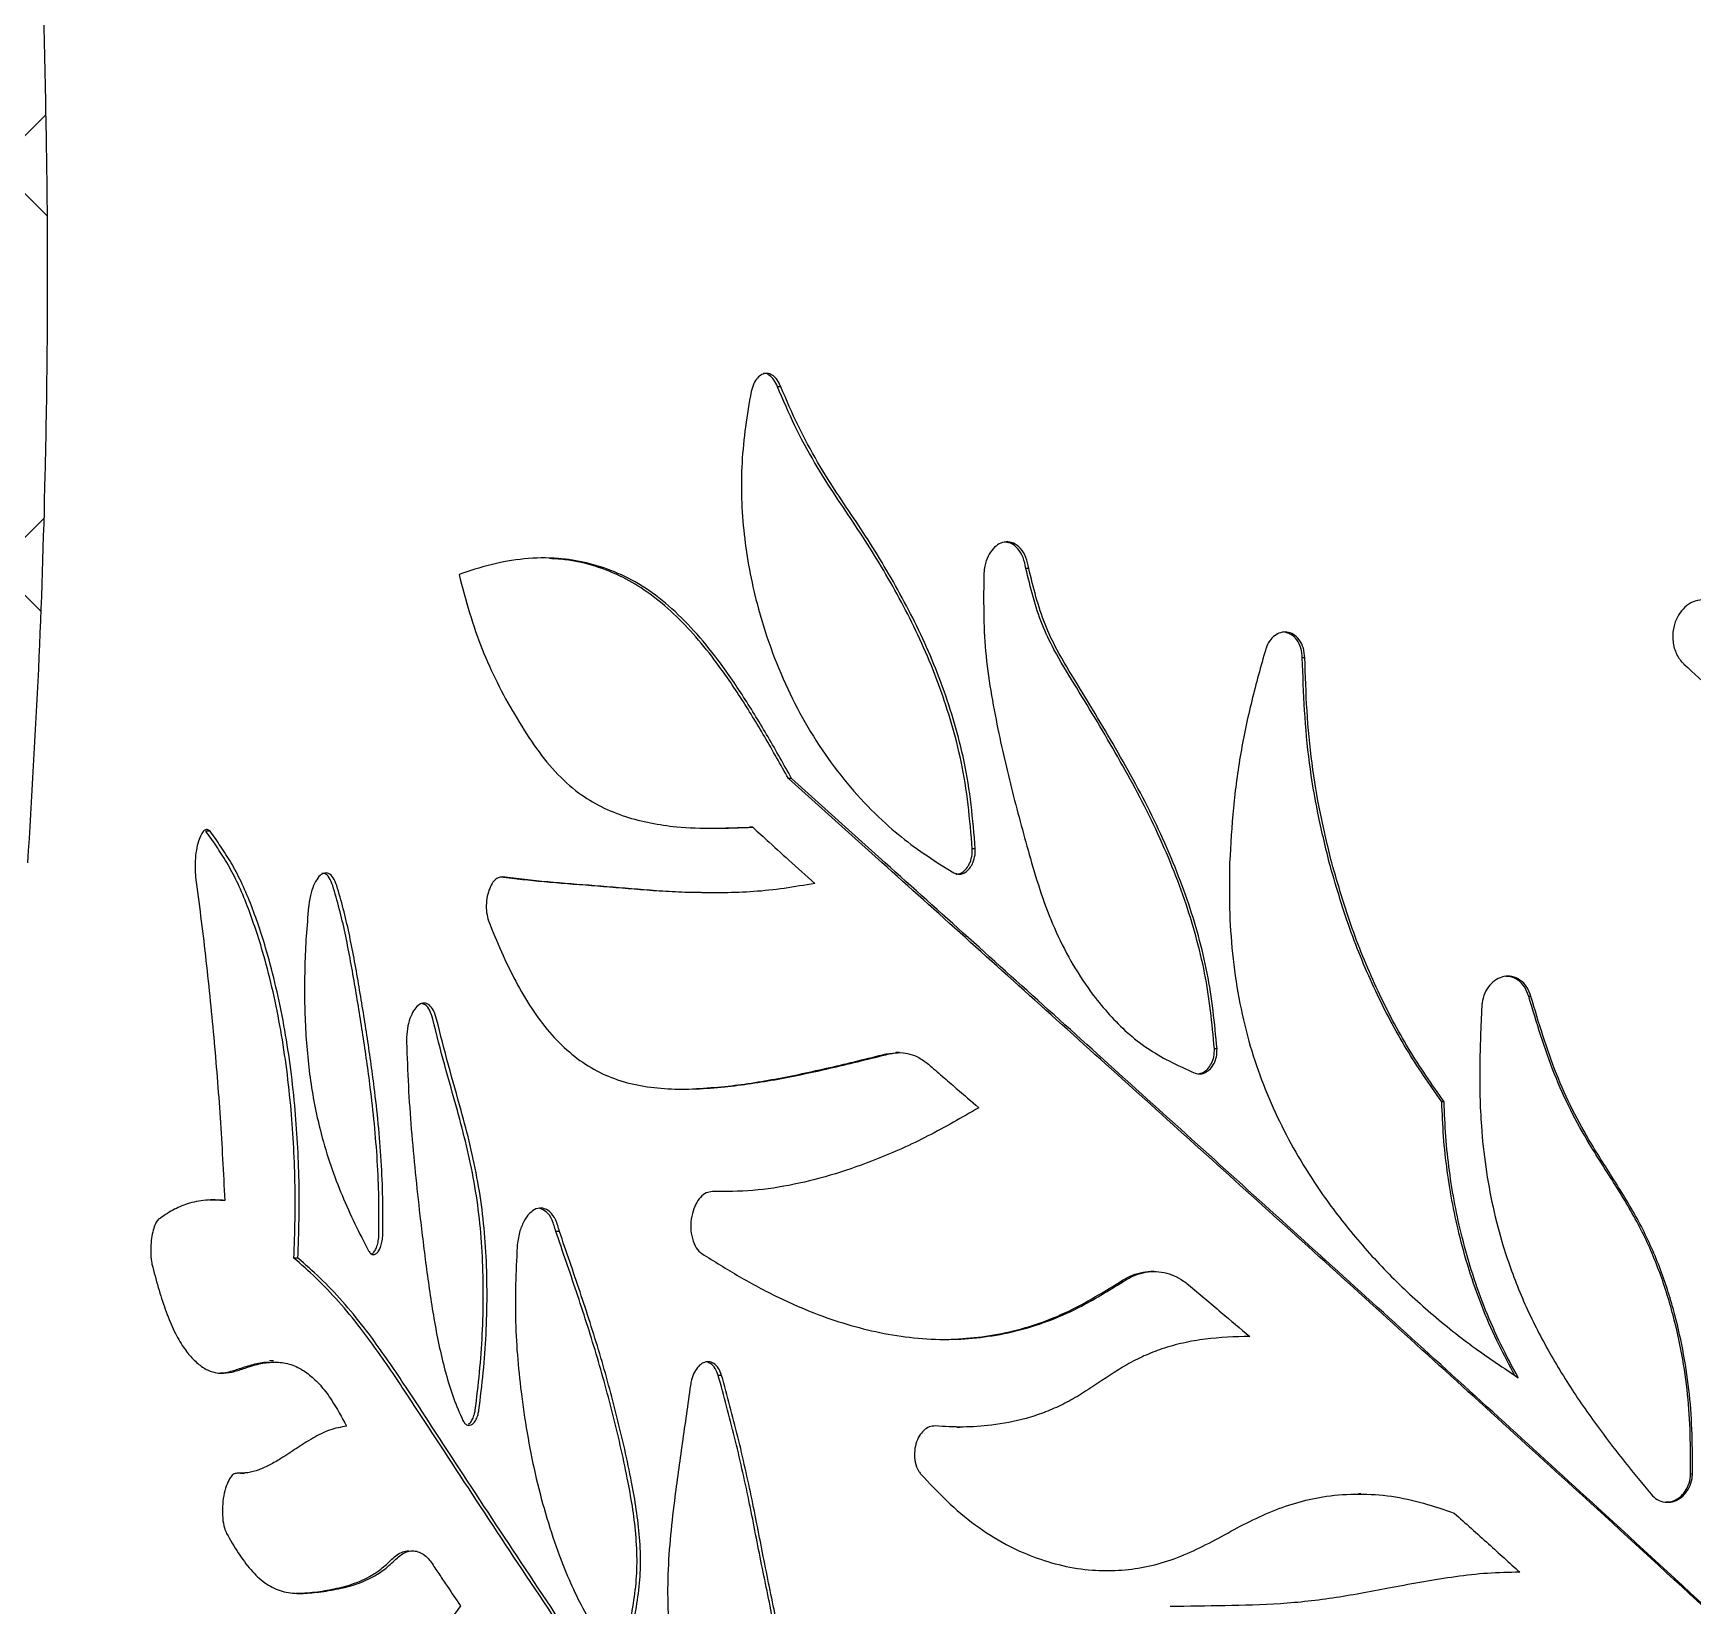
# Model space of a CAD drawing. Header units: millimetres. Extents: x 8 to 867, y 8 to 585.
# Drawn here: x 703.12 to 721.67, y 237.59 to 255.16 of the extents above; entities that cross this region are included whole.
import ezdxf

# ---------------------------------------------------------------- set-up
doc = ezdxf.new("R2010")
doc.units = ezdxf.units.MM
doc.layers.add('HATCH', color=3, linetype='Continuous')
doc.layers.add('OUTLINE', color=7, linetype='Continuous', lineweight=25)

msp = doc.modelspace()

# ---------------------------------------------------------------- hatches: boundary and pattern name
at = {"layer": 'HATCH'}
h = msp.add_hatch(dxfattribs=at)
h.set_pattern_fill('NET', color=256, angle=45, style=0)
edge = h.paths.add_edge_path(flags=0)
edge.add_spline(control_points=[(702.53334, 191.02876), (701.87228, 193.0382), (701.37378, 195.08713), (700.86983, 198.21973), (700.74266, 199.27384), (700.61491, 200.87031), (700.58295, 201.4044), (700.54056, 202.46816), (700.53004, 202.99898), (700.53004, 203.52876)], knot_values=[0, 0, 0, 0, 0.5, 0.5, 0.75, 0.75, 0.875, 0.875, 1, 1, 1, 1], weights=[1, 1, 1, 1, 1, 1, 1, 1, 1, 1], degree=3, periodic=0)
edge.add_line((700.53004, 203.52876), (700.53004, 206.52876))
edge.add_spline(control_points=[(700.53004, 206.52876), (700.53004, 206.97176), (700.54476, 207.85715), (700.58883, 208.74134), (700.61821, 209.18313)], knot_values=[0, 0, 0, 0, 0.5, 1, 1, 1, 1], weights=[1, 1, 1, 1, 1], degree=3, periodic=0)
edge.add_line((700.61821, 209.18313), (703.05964, 245.89283))
edge.add_spline(control_points=[(703.05963, 245.89283), (703.16588, 247.49034), (703.2341, 249.09658), (703.29278, 252.31523), (703.28321, 253.92087), (703.23522, 255.52289)], knot_values=[0, 0, 0, 0, 0.5, 0.5, 1, 1, 1, 1], weights=[1, 1, 1, 1, 1, 1], degree=3, periodic=0)
edge.add_line((703.23522, 255.52289), (700.57488, 344.33463))
edge.add_spline(control_points=[(700.57488, 344.33463), (700.55995, 344.83289), (700.53754, 345.83017), (700.53004, 346.82897), (700.53004, 347.32876)], knot_values=[0, 0, 0, 0, 0.5, 1, 1, 1, 1], weights=[1, 1, 1, 1, 1], degree=3, periodic=0)
edge.add_line((700.53004, 347.32876), (700.53004, 350.32876))
edge.add_spline(control_points=[(700.53004, 350.32876), (700.53004, 350.85589), (700.58334, 351.39131), (700.7921, 352.42719), (700.94642, 352.93052), (701.25336, 353.66342), (701.36894, 353.90498), (701.62235, 354.37282), (701.7603, 354.59971), (702.0586, 355.03948), (702.21977, 355.25328), (702.56041, 355.66111), (702.7397, 355.85516), (702.92772, 356.03961)], knot_values=[0, 0, 0, 0, 0.25, 0.25, 0.5, 0.5, 0.625, 0.625, 0.75, 0.75, 0.875, 0.875, 1, 1, 1, 1], weights=[1, 1, 1, 1, 1, 1, 1, 1, 1, 1, 1, 1, 1, 1], degree=3, periodic=0)
edge.add_line((702.92772, 356.03961), (709.1441, 362.13783))
edge.add_spline(control_points=[(709.14409, 362.13782), (710.45693, 363.42571), (711.57531, 364.94465), (712.41527, 366.5807), (712.84583, 367.41933), (713.20874, 368.29622), (713.49672, 369.19385), (713.7847, 370.09148), (713.9997, 371.01583), (714.13739, 371.94841)], knot_values=[0, 0, 0, 0, 0.00551722, 0.00551722, 0.00551722, 0.00831843, 0.00831843, 0.00831843, 0.01111964, 0.01111964, 0.01111964, 0.01111964], weights=[1, 1, 1, 1, 1, 1, 1, 1, 1, 1], degree=3, periodic=0)
edge.add_spline(control_points=[(714.13739, 371.94841), (714.3676, 373.5076), (714.59781, 375.0668), (714.82802, 376.62599), (716.52327, 388.10771), (718.21851, 399.58943), (719.91377, 411.07115), (720.44345, 414.65857), (720.97313, 418.246), (721.50281, 421.83342)], knot_values=[0.03009029, 0.03009029, 0.03009029, 0.03009029, 0.03481859, 0.03481859, 0.03481859, 0.06963717, 0.06963717, 0.06963717, 0.08051612, 0.08051612, 0.08051612, 0.08051612], weights=[1, 1, 1, 1, 1, 1, 1, 1, 1, 1], degree=3, periodic=0)
edge.add_line((721.50281, 421.83342), (711.96193, 421.83342))
edge.add_arc((711.96193, 418.83342), 3, 90, 179.264724)
edge.add_line((708.96218, 418.87192), (709.02061, 419.26769))
edge.add_arc((711.96193, 418.83342), 2.97321, -8.398774, 171.601226, ccw=False)
edge.add_line((714.90325, 418.39915), (707.94045, 371.24018))
edge.add_arc((701.53667, 372.18567), 6.47321, 314.450441, 351.601226, ccw=False)
edge.add_line((706.0698, 367.56473), (698.70704, 360.34188))
edge.add_arc((708.5299, 350.32876), 14.02679, 134.450441, 180)
edge.add_line((694.5031, 350.32876), (694.5031, 347.32876))
edge.add_arc((800.5299, 347.32876), 106.02679, 180, 181.7157666)
edge.add_line((694.55064, 344.15418), (697.21097, 255.34244))
edge.add_arc((603.2799, 252.52876), 93.97321, -3.8049034, 1.7157666, ccw=False)
edge.add_line((697.04597, 246.29276), (694.60456, 209.58306))
edge.add_arc((740.5299, 206.52876), 46.02679, 176.195097, 180)
edge.add_line((694.5031, 206.52876), (694.5031, 203.52876))
edge.add_arc((929.95048, 203.52876), 235.44738, 180, 183.5384484)
edge.add_line((694.95196, 188.99734), (702.53334, 191.02876))

# ---------------------------------------------------------------- linework, layer by layer
at = {"layer": 'OUTLINE'}
for p, q in [((711.4797, 251.21085), (711.44272, 251.21085)), ((714.25213, 249.18197), (714.21958, 249.18197)), ((717.33749, 248.18241), (717.30986, 248.18241)), ((712.60937, 245.89615), (711.56429, 246.83445)), ((711.60095, 246.83445), (711.56429, 246.83445)), ((712.64802, 245.89283), (711.60095, 246.83445)), ((705.10001, 246.24384), (705.0531, 246.24384)), ((710.73126, 246.27751), (711.13045, 246.28866)), ((711.16777, 246.28866), (711.13045, 246.28866)), ((713.6542, 246.04706), (713.62082, 246.04706)), ((711.60306, 245.89283), (711.86148, 245.66223)), ((713.23232, 245.89283), (713.41282, 245.78032)), ((719.86571, 244.3962), (719.84222, 244.3962)), ((716.35624, 243.81332), (716.32727, 243.81332)), ((712.65774, 243.75668), (712.77022, 243.7685)), ((712.80504, 243.77053), (712.76398, 243.77053)), ((718.89367, 243.22133), (718.86872, 243.22133)), ((705.21799, 242.11792), (705.09483, 242.11997)), ((705.26425, 242.11792), (705.21799, 242.11792)), ((709.00511, 241.77194), (708.96474, 241.77194)), ((706.08165, 241.47373), (706.03673, 241.47373)), ((715.30453, 241.21034), (715.27406, 241.21034)), ((715.65163, 241.32382), (715.61525, 241.32382)), ((705.81013, 240.32381), (705.7649, 240.32381)), ((710.81839, 240.16325), (710.78099, 240.16325)), ((713.44583, 239.58577), (713.48002, 239.58577)), ((705.43833, 239.07082), (705.48567, 239.07082)), ((721.67108, 239.06046), (721.65067, 239.06046)), ((717.96508, 238.83802), (717.93889, 238.83802))]:
    msp.add_line(p, q, dxfattribs=at)
for points, knots in [([(703.23522, 255.52289), (703.25498, 254.63996), (703.29451, 252.87347), (703.2654, 250.38414), (703.19008, 248.05653), (703.10312, 246.61417), (703.05964, 245.89283)], [0, 0, 0, 0, 0.27496061, 0.55011455, 0.77500427, 1, 1, 1, 1]), ([(711.4797, 251.21085), (711.46772, 251.2387), (711.44374, 251.29447), (711.38765, 251.34751), (711.3267, 251.36679), (711.26826, 251.35335), (711.21705, 251.31253), (711.17367, 251.24759), (711.15706, 251.19055), (711.14836, 251.1607)], [0, 0, 0, 0, 0.15390853, 0.30829574, 0.45042823, 0.5819991, 0.7128196, 0.84970557, 1, 1, 1, 1]), ([(711.44272, 251.21085), (711.43071, 251.2389), (711.40666, 251.29509), (711.35068, 251.34509), (711.30704, 251.36611), (711.28595, 251.36107), (711.285, 251.36084)], [0, 0, 0, 0, 0.336533804, 0.674096441, 0.985283372, 1, 1, 1, 1]), ([(713.62082, 246.04706), (713.60698, 246.21189), (713.57932, 246.54127), (713.50562, 247.0124), (713.39244, 247.45045), (713.25827, 247.85952), (713.10101, 248.25193), (712.92436, 248.62685), (712.73238, 248.98563), (712.52871, 249.32959), (712.3168, 249.66152), (712.08586, 249.99772), (711.85397, 250.36291), (711.63216, 250.77071), (711.50582, 251.06424), (711.44272, 251.21085)], [0, 0, 0, 0, 0.08077524, 0.16140646, 0.23469613, 0.30801135, 0.38119114, 0.45438621, 0.52745931, 0.60054337, 0.67351164, 0.74647021, 0.83097971, 0.91557611, 1, 1, 1, 1]), ([(713.6542, 246.04706), (713.64037, 246.21211), (713.61273, 246.54191), (713.53898, 247.01367), (713.42571, 247.45232), (713.29143, 247.86197), (713.134, 248.25493), (712.95717, 248.63039), (712.765, 248.9897), (712.56112, 249.33418), (712.349, 249.66661), (712.11851, 250.00254), (711.88777, 250.36684), (711.66775, 250.77292), (711.54234, 251.06497), (711.4797, 251.21085)], [0, 0, 0, 0, 0.080915064, 0.161685985, 0.235106882, 0.308552546, 0.381863193, 0.455189679, 0.528392948, 0.601608016, 0.674706421, 0.747795083, 0.831859807, 0.916014143, 1, 1, 1, 1]), ([(711.14836, 251.1607), (711.12612, 251.02958), (711.08162, 250.7672), (711.04075, 250.36588), (711.03441, 249.96044), (711.06641, 249.55955), (711.12468, 249.16655), (711.22016, 248.74072), (711.36079, 248.29156), (711.55219, 247.83033), (711.77845, 247.39934), (712.03858, 247.00275), (712.33053, 246.64325), (712.63052, 246.3416), (712.93198, 246.09202), (713.13219, 245.95923), (713.23232, 245.89283)], [0, 0, 0, 0, 0.06016605, 0.12039019, 0.18024607, 0.24051059, 0.30098092, 0.36129882, 0.44345636, 0.52591574, 0.60817839, 0.6923187, 0.7766711, 0.86086881, 0.93042314, 1, 1, 1, 1]), ([(714.25213, 249.18197), (714.24385, 249.22444), (714.22727, 249.30953), (714.1641, 249.40951), (714.08395, 249.46898), (713.9992, 249.48414), (713.91948, 249.46077), (713.84908, 249.40457), (713.79252, 249.31866), (713.75913, 249.22173), (713.75216, 249.15539), (713.74934, 249.1286)], [0, 0, 0, 0, 0.12979983, 0.26001676, 0.37876542, 0.48734014, 0.59005195, 0.69331825, 0.80252479, 0.9202461, 1, 1, 1, 1]), ([(714.21958, 249.18197), (714.2113, 249.22447), (714.19472, 249.30962), (714.13153, 249.40851), (714.05466, 249.46898), (714.00011, 249.47371), (713.97594, 249.4758)], [0, 0, 0, 0, 0.27410387, 0.54906996, 0.80017577, 1, 1, 1, 1]), ([(711.60095, 246.83445), (711.51367, 246.98991), (711.33911, 247.30085), (711.06692, 247.74908), (710.79194, 248.14942), (710.51147, 248.49189), (710.22877, 248.77276), (709.92983, 248.99621), (709.61954, 249.1521), (709.306, 249.25172), (708.96757, 249.30447), (708.60996, 249.29772), (708.23763, 249.2316), (708.00097, 249.15356), (707.88267, 249.11455)], [0, 0, 0, 0, 0.087623893, 0.175252044, 0.262734927, 0.33815346, 0.413716822, 0.488946013, 0.564371425, 0.640068227, 0.715614689, 0.810251569, 0.905156572, 1, 1, 1, 1]), ([(711.56429, 246.83445), (711.4768, 246.99004), (711.30182, 247.30122), (711.02892, 247.74964), (710.76275, 248.13702), (710.50176, 248.45641), (710.25104, 248.71113), (709.98878, 248.92528), (709.70532, 249.09675), (709.40439, 249.21319), (709.12844, 249.27947), (708.95987, 249.28789), (708.89412, 249.29117)], [0, 0, 0, 0, 0.12002104, 0.24004739, 0.35987397, 0.45161925, 0.54379975, 0.63579948, 0.72729741, 0.83041125, 0.93384886, 1, 1, 1, 1]), ([(715.83597, 245.89615), (715.77453, 246.03788), (715.65164, 246.3214), (715.44179, 246.7284), (715.22006, 247.12548), (714.99111, 247.51353), (714.75934, 247.89425), (714.55053, 248.23007), (714.39579, 248.55561), (714.29587, 248.86275), (714.24501, 249.07559), (714.21958, 249.18197)], [0, 0, 0, 0, 0.12424462, 0.24852303, 0.37377975, 0.49905449, 0.62242672, 0.74577397, 0.83018654, 0.91513102, 1, 1, 1, 1]), ([(715.86721, 245.89283), (715.80588, 246.03473), (715.6832, 246.31856), (715.47359, 246.72605), (715.25205, 247.1236), (715.02324, 247.5121), (714.7916, 247.89327), (714.58288, 248.22945), (714.4282, 248.55524), (714.32834, 248.86257), (714.27752, 249.07553), (714.25213, 249.18197)], [0, 0, 0, 0, 0.12424319, 0.24852069, 0.37378107, 0.49905835, 0.62243458, 0.74578569, 0.83019517, 0.91513514, 1, 1, 1, 1]), ([(707.88267, 249.11455), (707.92084, 248.9699), (707.99724, 248.68036), (708.13726, 248.27423), (708.30796, 247.89709), (708.50287, 247.54357), (708.71599, 247.20315), (708.95226, 246.90363), (709.20521, 246.67218), (709.47118, 246.51282), (709.74108, 246.40343), (710.02258, 246.33206), (710.35252, 246.28521), (710.73277, 246.2722), (711.02274, 246.28318), (711.16777, 246.28866)], [0, 0, 0, 0, 0.07339945, 0.146913932, 0.220153775, 0.298179888, 0.376543926, 0.454490338, 0.531943927, 0.600353813, 0.669062331, 0.737948501, 0.806601252, 0.903272859, 1, 1, 1, 1]), ([(713.74934, 249.1286), (713.74778, 248.98262), (713.74466, 248.69089), (713.76294, 248.2505), (713.82261, 247.81527), (713.92667, 247.27341), (714.07771, 246.63045), (714.21394, 246.13891), (714.28214, 245.89283)], [0, 0, 0, 0, 0.1298124, 0.2594177, 0.39246764, 0.52565359, 0.76252249, 1, 1, 1, 1]), ([(721.78102, 248.82985), (721.74585, 248.82504), (721.67549, 248.8154), (721.58221, 248.75172), (721.507, 248.65966), (721.45803, 248.53855), (721.44384, 248.39798), (721.47194, 248.25625), (721.52637, 248.16147), (721.56683, 248.12056), (721.57587, 248.11141)], [0, 0, 0, 0, 0.121332763, 0.242740824, 0.368264235, 0.504726779, 0.651526654, 0.807091863, 0.956864936, 1, 1, 1, 1]), ([(717.33749, 248.18241), (717.3345, 248.21894), (717.3285, 248.29214), (717.28098, 248.38525), (717.2146, 248.44878), (717.13874, 248.47524), (717.06471, 248.46856), (716.99748, 248.43325), (716.94084, 248.37312), (716.91239, 248.31612), (716.90135, 248.28297), (716.90002, 248.27898)], [0, 0, 0, 0, 0.14056224, 0.28170403, 0.4130543, 0.53133423, 0.64229514, 0.75089055, 0.86345805, 0.98356762, 1, 1, 1, 1]), ([(717.30986, 248.18241), (717.30688, 248.21894), (717.3009, 248.29216), (717.25332, 248.38441), (717.18886, 248.44908), (717.13782, 248.46216), (717.11461, 248.46811)], [0, 0, 0, 0, 0.268850514, 0.538812604, 0.790305155, 1, 1, 1, 1]), ([(716.90002, 248.27898), (716.84626, 248.08767), (716.73881, 247.70526), (716.61405, 247.11357), (716.53113, 246.50748), (716.50849, 246.0977), (716.49717, 245.89283)], [0, 0, 0, 0, 0.24710754, 0.49393697, 0.74699156, 1, 1, 1, 1]), ([(717.61067, 245.89615), (717.56627, 246.07886), (717.47749, 246.44426), (717.38281, 247.01114), (717.32918, 247.59232), (717.3163, 247.98565), (717.30986, 248.18241)], [0, 0, 0, 0, 0.24710109, 0.49418299, 0.74695803, 1, 1, 1, 1]), ([(717.63862, 245.89283), (717.59417, 246.0758), (717.50528, 246.44174), (717.4105, 247.00945), (717.3568, 247.59147), (717.34393, 247.98536), (717.33749, 248.18241)], [0, 0, 0, 0, 0.24710081, 0.4941834, 0.7469574, 1, 1, 1, 1]), ([(721.57587, 248.11141), (721.79752, 247.90792), (722.24076, 247.50099), (722.8571, 246.97864), (723.42235, 246.54896), (723.92678, 246.20135), (724.28067, 245.99564), (724.45753, 245.89283)], [0, 0, 0, 0, 0.24869611, 0.49732609, 0.66488479, 0.8325209, 1, 1, 1, 1]), ([(705.10001, 246.24384), (705.0892, 246.253), (705.06753, 246.27135), (705.03152, 246.25472), (704.99762, 246.2085), (704.96782, 246.13284), (704.94452, 246.03192), (704.93473, 245.94708), (704.9325, 245.89997), (704.93216, 245.89283)], [0, 0, 0, 0, 0.15288727, 0.30622987, 0.45594171, 0.61357661, 0.7833463, 0.96714236, 1, 1, 1, 1]), ([(705.28687, 245.89615), (705.24807, 245.95799), (705.17034, 246.08184), (705.09222, 246.18979), (705.0531, 246.24384)], [0, 0, 0, 0, 0.499310427, 1, 1, 1, 1]), ([(705.33534, 245.89283), (705.29629, 245.95532), (705.21808, 246.08048), (705.13941, 246.18933), (705.10001, 246.24384)], [0, 0, 0, 0, 0.49928597, 1, 1, 1, 1]), ([(711.16777, 246.28866), (711.22845, 246.23298), (711.37226, 246.101), (711.51852, 245.96908), (711.60306, 245.89283)], [0, 0, 0, 0, 0.42193901, 1, 1, 1, 1]), ([(713.59534, 245.89615), (713.60473, 245.92489), (713.6207, 245.97377), (713.62079, 246.02568), (713.62082, 246.04706)], [0, 0, 0, 0, 0.588129741, 1, 1, 1, 1]), ([(713.62738, 245.89283), (713.63704, 245.92137), (713.65388, 245.97116), (713.65411, 246.02436), (713.6542, 246.04706)], [0, 0, 0, 0, 0.57338082, 1, 1, 1, 1]), ([(704.93216, 245.89283), (704.93185, 245.84443), (704.93149, 245.78784), (704.93766, 245.73824), (704.93855, 245.73107)], [0, 0, 0, 0, 0.8553809, 1, 1, 1, 1]), ([(706.03673, 241.47373), (706.0419, 241.6172), (706.05223, 241.90405), (706.05167, 242.33462), (706.03466, 242.76152), (706.00203, 243.1989), (705.95196, 243.63928), (705.88204, 244.08197), (705.79408, 244.50621), (705.69767, 244.87377), (705.59978, 245.1848), (705.50373, 245.44745), (705.40016, 245.69061), (705.32463, 245.82764), (705.28687, 245.89615)], [0, 0, 0, 0, 0.08143976, 0.16283005, 0.24607999, 0.32933329, 0.42202935, 0.51471716, 0.61072561, 0.70672956, 0.77907871, 0.85142064, 0.9257209, 1, 1, 1, 1]), ([(706.08165, 241.47373), (706.08682, 241.6172), (706.09716, 241.90405), (706.09665, 242.33461), (706.07971, 242.76153), (706.04715, 243.19916), (705.99713, 243.64004), (705.92719, 244.08344), (705.83917, 244.50837), (705.74291, 244.87562), (705.64546, 245.18555), (705.55022, 245.44644), (705.44758, 245.68817), (705.37275, 245.82462), (705.33534, 245.89283)], [0, 0, 0, 0, 0.08157712, 0.1631057, 0.24649114, 0.32988083, 0.42286267, 0.51583656, 0.61214876, 0.70845581, 0.78039304, 0.85232231, 0.92617191, 1, 1, 1, 1]), ([(734.77028, 225.12804), (734.58009, 225.34379), (734.0351, 225.962), (733.09679, 226.9442), (731.87181, 228.17257), (730.52519, 229.45621), (729.07203, 230.80487), (727.61941, 232.13715), (726.18568, 233.46909), (724.77354, 234.80045), (723.37066, 236.11412), (721.98081, 237.40811), (720.70846, 238.57779), (719.55349, 239.6287), (718.51621, 240.56987), (717.49354, 241.49472), (716.48164, 242.40813), (715.4825, 243.30896), (714.49906, 244.19482), (713.53726, 245.06073), (712.9186, 245.61774), (712.60937, 245.89615)], [0, 0, 0, 0, 0.02647875, 0.07587289, 0.12521195, 0.18670984, 0.24824758, 0.30978944, 0.37129327, 0.43281494, 0.49437841, 0.55593432, 0.61744577, 0.66481137, 0.71220126, 0.75958896, 0.80695158, 0.85519983, 0.90348024, 0.9517568, 1, 1, 1, 1]), ([(737.2726, 222.05664), (736.94938, 222.48467), (736.30259, 223.34119), (735.27073, 224.57734), (734.20165, 225.78039), (733.09759, 226.94818), (731.87199, 228.17598), (730.52679, 229.46103), (729.07452, 230.81063), (727.623, 232.14405), (726.19037, 233.47711), (724.77933, 234.80956), (723.37747, 236.12423), (721.98865, 237.41919), (720.71833, 238.58874), (719.56638, 239.63854), (718.53303, 240.57761), (717.51421, 241.50046), (716.50611, 242.4119), (715.51071, 243.31082), (714.53092, 244.19484), (713.57263, 245.05899), (712.95615, 245.61495), (712.64802, 245.89283)], [0, 0, 0, 0, 0.04402205, 0.08809097, 0.13218404, 0.17626853, 0.22030357, 0.27519056, 0.33011297, 0.38503915, 0.43993128, 0.49483962, 0.54978535, 0.60472429, 0.65962346, 0.70176878, 0.74393563, 0.78610046, 0.82824315, 0.87117009, 0.9141255, 0.95707755, 1, 1, 1, 1]), ([(713.41282, 245.78032), (713.42985, 245.77333), (713.46394, 245.75933), (713.51916, 245.76946), (713.56952, 245.80206), (713.6057, 245.84663), (713.62154, 245.88037), (713.62738, 245.89283)], [0, 0, 0, 0, 0.218113413, 0.436465827, 0.650645944, 0.871059045, 1, 1, 1, 1]), ([(713.43685, 245.76547), (713.45317, 245.76663), (713.4874, 245.76908), (713.53627, 245.80272), (713.5731, 245.84765), (713.58915, 245.88265), (713.59534, 245.89615)], [0, 0, 0, 0, 0.2540679, 0.53302863, 0.81994436, 1, 1, 1, 1]), ([(714.28214, 245.89283), (714.32257, 245.7599), (714.4034, 245.49414), (714.55569, 245.10825), (714.74332, 244.74346), (714.94737, 244.43865), (715.1524, 244.19054), (715.35228, 243.98836), (715.57467, 243.81421), (715.83063, 243.66551), (716.01435, 243.58333), (716.11299, 243.53921)], [0, 0, 0, 0, 0.1246983, 0.24930131, 0.37849316, 0.50767455, 0.60081299, 0.69391721, 0.7907682, 0.88766939, 1, 1, 1, 1]), ([(716.32727, 243.81332), (716.31386, 243.95538), (716.28706, 244.23933), (716.22332, 244.6633), (716.12208, 245.07695), (715.99473, 245.49109), (715.88996, 245.7584), (715.83597, 245.89615)], [0, 0, 0, 0, 0.19511906, 0.39000797, 0.5890925, 0.7882545, 1, 1, 1, 1]), ([(716.35624, 243.81332), (716.34287, 243.95538), (716.31613, 244.23935), (716.25251, 244.66334), (716.15143, 245.07704), (716.02466, 245.48999), (715.92061, 245.75622), (715.86721, 245.89283)], [0, 0, 0, 0, 0.19548896, 0.39074757, 0.59019808, 0.78972769, 1, 1, 1, 1]), ([(716.49717, 245.89283), (716.49448, 245.72338), (716.48909, 245.38383), (716.5238, 244.87788), (716.59356, 244.3798), (716.70217, 243.90674), (716.84878, 243.46348), (717.02554, 243.04956), (717.23171, 242.65565), (717.50133, 242.2227), (717.84581, 241.76215), (718.27444, 241.28712), (718.74004, 240.85394), (719.22405, 240.47046), (719.56172, 240.24468), (719.72388, 240.13625)], [0, 0, 0, 0, 0.06873212, 0.1377355, 0.20664188, 0.27524227, 0.33910148, 0.40320099, 0.46737975, 0.53134773, 0.62632029, 0.72162306, 0.81702095, 0.91212414, 1, 1, 1, 1]), ([(718.86872, 243.22133), (718.80051, 243.31877), (718.66412, 243.51361), (718.46861, 243.81429), (718.2904, 244.12997), (718.07098, 244.57229), (717.82604, 245.15351), (717.68269, 245.64782), (717.61067, 245.89615)], [0, 0, 0, 0, 0.12248507, 0.24492917, 0.36827272, 0.49163564, 0.74461224, 1, 1, 1, 1]), ([(718.89367, 243.22133), (718.82563, 243.31869), (718.68958, 243.51337), (718.49455, 243.81378), (718.31676, 244.12912), (718.09789, 244.57091), (717.85356, 245.15135), (717.71049, 245.64489), (717.63862, 245.89283)], [0, 0, 0, 0, 0.12249438, 0.24494764, 0.36829721, 0.49166625, 0.74463285, 1, 1, 1, 1]), ([(704.93855, 245.73107), (704.97612, 245.43988), (705.05126, 244.85752), (705.14209, 243.95634), (705.21628, 243.04441), (705.24824, 242.42714), (705.26425, 242.11792)], [0, 0, 0, 0, 0.25425854, 0.50851295, 0.753788, 1, 1, 1, 1]), ([(706.51585, 245.63749), (706.50373, 245.66882), (706.47944, 245.73157), (706.42611, 245.7783), (706.36974, 245.7812), (706.31489, 245.74125), (706.26655, 245.66556), (706.22635, 245.55564), (706.20813, 245.46059), (706.2022, 245.40575), (706.20146, 245.39886)], [0, 0, 0, 0, 0.14168876, 0.2838596, 0.41975503, 0.54641206, 0.6829506, 0.82000094, 0.97737645, 1, 1, 1, 1]), ([(706.47123, 245.63749), (706.45905, 245.66841), (706.43466, 245.73034), (706.38928, 245.77563), (706.35925, 245.77343), (706.34892, 245.77268)], [0, 0, 0, 0, 0.3952977, 0.79190953, 1, 1, 1, 1]), ([(706.98636, 241.72793), (706.98761, 241.8677), (706.99011, 242.14728), (706.97143, 242.56355), (706.93842, 242.97562), (706.88534, 243.44579), (706.81018, 243.9674), (706.71717, 244.54373), (706.63066, 245.01725), (706.54675, 245.38166), (706.4964, 245.55223), (706.47123, 245.63749)], [0, 0, 0, 0, 0.09899388, 0.19801313, 0.29929074, 0.4005996, 0.54896171, 0.69764859, 0.84792656, 0.92397993, 1, 1, 1, 1]), ([(707.02982, 241.72793), (707.03108, 241.8677), (707.0336, 242.14728), (707.01499, 242.56356), (706.98206, 242.97565), (706.92911, 243.44581), (706.85412, 243.9674), (706.76131, 244.54367), (706.67499, 245.01718), (706.59124, 245.38161), (706.54098, 245.55221), (706.51585, 245.63749)], [0, 0, 0, 0, 0.09901634, 0.19805783, 0.29935213, 0.40067691, 0.54902322, 0.69769317, 0.8479501, 0.92399172, 1, 1, 1, 1]), ([(708.36734, 245.73327), (708.35096, 245.73232), (708.31821, 245.73043), (708.27118, 245.69032), (708.23124, 245.62694), (708.2014, 245.54105), (708.18607, 245.43966), (708.18769, 245.33366), (708.20417, 245.27319), (708.21218, 245.24379)], [0, 0, 0, 0, 0.13038317, 0.26069121, 0.39381672, 0.53506864, 0.68763244, 0.84813873, 1, 1, 1, 1]), ([(710.69888, 245.55779), (710.62579, 245.5579), (710.35685, 245.55829), (709.90801, 245.58823), (709.3596, 245.63701), (708.83769, 245.67345), (708.51096, 245.71175), (708.35185, 245.7304)], [0, 0, 0, 0, 0.086155468, 0.317028982, 0.548197007, 0.779979774, 1, 1, 1, 1]), ([(711.86148, 245.66223), (711.74647, 245.64215), (711.51648, 245.602), (711.1773, 245.56547), (710.84336, 245.55474), (710.42999, 245.5581), (709.94538, 245.58767), (709.39877, 245.63724), (708.86911, 245.67419), (708.53465, 245.71357), (708.36734, 245.73327)], [0, 0, 0, 0, 0.08922326, 0.17841388, 0.26826586, 0.35812535, 0.51819162, 0.67846116, 0.83915665, 1, 1, 1, 1]), ([(706.20146, 245.39886), (706.19169, 245.28959), (706.17216, 245.07105), (706.15738, 244.73929), (706.15367, 244.40658), (706.16278, 244.07802), (706.18486, 243.75934), (706.22075, 243.44933), (706.27251, 243.14971), (706.34693, 242.83102), (706.44683, 242.50358), (706.57448, 242.16998), (706.71684, 241.85496), (706.82064, 241.6547), (706.87254, 241.55456)], [0, 0, 0, 0, 0.0727744, 0.14555132, 0.22035403, 0.29515217, 0.36801265, 0.44086152, 0.5164479, 0.5920602, 0.69297103, 0.79394482, 0.89695619, 1, 1, 1, 1]), ([(708.21218, 245.24379), (708.25934, 245.12687), (708.35381, 244.89269), (708.51374, 244.56349), (708.69133, 244.25961), (708.8904, 243.99168), (709.11282, 243.76944), (709.35555, 243.59421), (709.62244, 243.46813), (709.91089, 243.39427), (710.21674, 243.36085), (710.53095, 243.36158), (710.93897, 243.39222), (711.44724, 243.46761), (712.05999, 243.59977), (712.48166, 243.70438), (712.69248, 243.75668)], [0, 0, 0, 0, 0.05855655, 0.117291197, 0.175861378, 0.234193429, 0.292498514, 0.351005322, 0.409290838, 0.471504226, 0.53392882, 0.596515877, 0.6589512, 0.772551057, 0.886286119, 1, 1, 1, 1]), ([(719.86571, 244.3962), (719.8523, 244.43288), (719.82543, 244.50635), (719.74779, 244.58543), (719.65604, 244.62575), (719.56258, 244.62588), (719.47631, 244.59143), (719.40193, 244.52676), (719.34484, 244.43508), (719.32032, 244.3491), (719.3159, 244.29758), (719.31481, 244.28494)], [0, 0, 0, 0, 0.130506739, 0.261406818, 0.38172456, 0.493467547, 0.601688652, 0.712671859, 0.830882403, 0.958514807, 1, 1, 1, 1]), ([(719.84222, 244.3962), (719.8288, 244.43298), (719.8019, 244.50665), (719.72418, 244.58394), (719.64661, 244.62322), (719.59879, 244.62067), (719.58358, 244.61986)], [0, 0, 0, 0, 0.29789779, 0.59668186, 0.87169997, 1, 1, 1, 1]), ([(721.65067, 239.06046), (721.65044, 239.20917), (721.65, 239.50644), (721.62325, 239.95396), (721.55706, 240.39816), (721.45352, 240.86554), (721.30226, 241.34704), (721.0851, 241.836), (720.81011, 242.29338), (720.53494, 242.71375), (720.30421, 243.12525), (720.12181, 243.53107), (719.9727, 243.95794), (719.88573, 244.25008), (719.84222, 244.3962)], [0, 0, 0, 0, 0.07612987, 0.15218667, 0.22975254, 0.30732362, 0.39988556, 0.49239569, 0.58852906, 0.68476771, 0.76265685, 0.84053834, 0.92023961, 1, 1, 1, 1]), ([(721.67108, 239.06046), (721.67087, 239.20917), (721.67043, 239.50644), (721.64375, 239.95395), (721.57768, 240.39816), (721.47426, 240.86582), (721.32304, 241.34786), (721.10572, 241.83759), (720.83046, 242.29567), (720.55554, 242.71643), (720.3256, 243.12794), (720.14407, 243.53302), (719.99565, 243.95896), (719.90904, 244.25042), (719.86571, 244.3962)], [0, 0, 0, 0, 0.07614964, 0.1522259, 0.22980792, 0.30739437, 0.40011179, 0.49277762, 0.58906614, 0.68545971, 0.76318408, 0.84090045, 0.92042097, 1, 1, 1, 1]), ([(707.63218, 244.14469), (707.62206, 244.17834), (707.60178, 244.24574), (707.55087, 244.30832), (707.49363, 244.32991), (707.43686, 244.31176), (707.38491, 244.25952), (707.34065, 244.17684), (707.30838, 244.06781), (707.29566, 243.9666), (707.29588, 243.90663), (707.29594, 243.88874)], [0, 0, 0, 0, 0.12411949, 0.24864565, 0.36306776, 0.47155966, 0.57963779, 0.69269598, 0.81447169, 0.9446546, 1, 1, 1, 1]), ([(707.58945, 244.14469), (707.57927, 244.178), (707.55886, 244.24471), (707.51415, 244.30472), (707.48135, 244.31301), (707.46915, 244.3161)], [0, 0, 0, 0, 0.38497941, 0.77119094, 1, 1, 1, 1]), ([(719.31481, 244.28494), (719.30547, 244.06175), (719.28681, 243.61563), (719.29838, 243.01582), (719.35469, 242.49132), (719.43602, 242.04263), (719.56207, 241.5608), (719.74706, 241.05533), (720.00079, 240.53017), (720.30113, 240.02882), (720.61244, 239.58248), (720.91803, 239.1873), (721.11149, 238.95238), (721.20826, 238.83488)], [0, 0, 0, 0, 0.1092908, 0.21845222, 0.29369993, 0.36906764, 0.44429501, 0.54209119, 0.63992708, 0.7410633, 0.84224338, 0.92108907, 1, 1, 1, 1]), ([(708.06359, 239.77382), (708.08106, 239.91458), (708.116, 240.19607), (708.14606, 240.6256), (708.1579, 241.05828), (708.1482, 241.49094), (708.11469, 241.91523), (708.05492, 242.33116), (707.96825, 242.73234), (707.85484, 243.16567), (707.71991, 243.62768), (707.63294, 243.97235), (707.58945, 244.14469)], [0, 0, 0, 0, 0.09050455, 0.18100036, 0.27392342, 0.36682476, 0.45946701, 0.55208359, 0.64839237, 0.74478945, 0.87239464, 1, 1, 1, 1]), ([(708.1052, 239.77382), (708.12266, 239.91458), (708.15757, 240.19608), (708.1876, 240.62559), (708.19948, 241.05823), (708.18982, 241.4911), (708.15635, 241.91584), (708.09654, 242.33244), (708.0098, 242.73427), (707.89653, 243.16757), (707.76203, 243.62899), (707.67547, 243.97279), (707.63218, 244.14469)], [0, 0, 0, 0, 0.09052232, 0.18103499, 0.27396884, 0.36688078, 0.45968347, 0.5524608, 0.64893498, 0.74549771, 0.87274863, 1, 1, 1, 1]), ([(707.29594, 243.88874), (707.30188, 243.72492), (707.31377, 243.39727), (707.35915, 242.74821), (707.42961, 242.06699), (707.51758, 241.35031), (707.58922, 240.8543), (707.66403, 240.46727), (707.73338, 240.18163), (707.8173, 239.9064), (707.89001, 239.74171), (707.92635, 239.6594)], [0, 0, 0, 0, 0.10896214, 0.21793781, 0.4373664, 0.575443, 0.71371329, 0.78426221, 0.85478087, 0.92741866, 1, 1, 1, 1]), ([(716.11299, 243.53921), (716.13256, 243.53512), (716.17173, 243.52694), (716.23156, 243.54628), (716.2843, 243.58711), (716.32601, 243.64795), (716.35418, 243.72608), (716.35554, 243.78339), (716.35624, 243.81332)], [0, 0, 0, 0, 0.15736563, 0.31484569, 0.47072327, 0.63330029, 0.80849983, 1, 1, 1, 1]), ([(716.149, 243.53411), (716.16684, 243.53799), (716.20445, 243.54618), (716.25544, 243.5878), (716.29719, 243.64819), (716.32525, 243.72645), (716.32657, 243.78357), (716.32727, 243.81332)], [0, 0, 0, 0, 0.17091364, 0.3601334, 0.55732335, 0.76953126, 1, 1, 1, 1]), ([(710.49663, 243.3656), (710.60296, 243.3721), (710.90288, 243.39043), (711.41207, 243.46854), (712.0249, 243.59977), (712.44681, 243.70438), (712.65774, 243.75668)], [0, 0, 0, 0, 0.1546509, 0.43623008, 0.71814039, 1, 1, 1, 1]), ([(712.69248, 243.75668), (712.73542, 243.76389), (712.8127, 243.77686), (712.9245, 243.7575), (713.02988, 243.71707), (713.09503, 243.66728), (713.12974, 243.64076)], [0, 0, 0, 0, 0.28089708, 0.50550739, 0.73657783, 1, 1, 1, 1]), ([(713.12974, 243.64076), (713.18148, 243.59584), (713.28497, 243.50601), (713.47249, 243.34411), (713.60919, 243.22683), (713.69327, 243.15471)], [0, 0, 0, 0, 0.27796137, 0.55592298, 1, 1, 1, 1]), ([(719.68719, 240.16148), (719.62561, 240.27568), (719.49769, 240.51292), (719.33111, 240.8904), (719.1858, 241.29089), (719.07304, 241.68641), (718.98744, 242.07309), (718.92607, 242.44968), (718.8849, 242.83287), (718.87411, 243.09184), (718.86872, 243.22133)], [0, 0, 0, 0, 0.12460465, 0.25885883, 0.39259963, 0.52707113, 0.64438746, 0.76170257, 0.88084329, 1, 1, 1, 1]), ([(719.72388, 240.13625), (719.65783, 240.25882), (719.52547, 240.50445), (719.35504, 240.89069), (719.21003, 241.29133), (719.09748, 241.68688), (719.01207, 242.07352), (718.95085, 242.44999), (718.9098, 242.83304), (718.89905, 243.09189), (718.89367, 243.22133)], [0, 0, 0, 0, 0.13252703, 0.26559483, 0.39815548, 0.53143808, 0.64767486, 0.76391031, 0.88194599, 1, 1, 1, 1]), ([(713.69327, 243.15471), (713.50401, 243.04526), (713.12425, 242.82564), (712.58749, 242.58536), (712.08785, 242.4082), (711.62559, 242.29026), (711.16462, 242.21797), (710.86491, 242.21735), (710.7145, 242.21704)], [0, 0, 0, 0, 0.188393924, 0.378026863, 0.531116584, 0.685050833, 0.841941832, 1, 1, 1, 1]), ([(705.26425, 242.11792), (705.19293, 242.12236), (705.05028, 242.13123), (704.85695, 242.08834), (704.6811, 242.0156), (704.57687, 241.94354), (704.52463, 241.90743)], [0, 0, 0, 0, 0.27356176, 0.54713585, 0.7730326, 1, 1, 1, 1]), ([(710.7145, 242.21704), (710.69114, 242.2143), (710.64445, 242.20881), (710.57931, 242.1563), (710.52519, 242.07637), (710.48652, 241.97026), (710.46948, 241.84642), (710.47922, 241.71889), (710.51683, 241.60817), (710.56245, 241.54869), (710.59104, 241.52801), (710.5964, 241.52414)], [0, 0, 0, 0, 0.108891797, 0.217689984, 0.329377259, 0.449075277, 0.577672193, 0.711665657, 0.845547429, 0.971069101, 1, 1, 1, 1]), ([(709.00511, 241.77194), (708.99304, 241.81676), (708.96888, 241.90653), (708.90143, 241.99797), (708.82257, 242.03951), (708.74236, 242.03027), (708.66789, 241.97726), (708.60394, 241.88566), (708.55236, 241.75695), (708.53891, 241.65489), (708.53173, 241.60041)], [0, 0, 0, 0, 0.1323339, 0.26504983, 0.38775731, 0.50307273, 0.6161335, 0.73297802, 0.85747167, 1, 1, 1, 1]), ([(708.96474, 241.77194), (708.95262, 241.81648), (708.92833, 241.9057), (708.86337, 241.99815), (708.81072, 242.01852), (708.7867, 242.02781)], [0, 0, 0, 0, 0.351641417, 0.704269697, 1, 1, 1, 1]), ([(704.52463, 241.90743), (704.51453, 241.89649), (704.49434, 241.87463), (704.46822, 241.80681), (704.44802, 241.72019), (704.43602, 241.61774), (704.43472, 241.51145), (704.44226, 241.44108), (704.44909, 241.40924), (704.45008, 241.40466)], [0, 0, 0, 0, 0.14954122, 0.29882735, 0.45517636, 0.62124086, 0.79516334, 0.97050072, 1, 1, 1, 1]), ([(709.73452, 237.12722), (709.7566, 237.22583), (709.80076, 237.42302), (709.8535, 237.72359), (709.87866, 238.03572), (709.86586, 238.35046), (709.82895, 238.66309), (709.74805, 239.11619), (709.61395, 239.70091), (709.41975, 240.41149), (709.1971, 241.0978), (709.04221, 241.54718), (708.96474, 241.77194)], [0, 0, 0, 0, 0.06007669, 0.12013847, 0.17971562, 0.24281877, 0.30627802, 0.36969092, 0.5260363, 0.68246541, 0.84118487, 1, 1, 1, 1]), ([(709.77331, 237.12722), (709.7954, 237.22597), (709.83956, 237.42346), (709.89227, 237.72448), (709.91733, 238.03695), (709.90443, 238.35189), (709.86749, 238.66466), (709.78665, 239.11765), (709.65283, 239.70207), (709.45909, 240.41222), (709.23693, 241.09814), (709.0824, 241.54729), (709.00511, 241.77194)], [0, 0, 0, 0, 0.06017514, 0.1203351, 0.18000905, 0.24315897, 0.30666285, 0.37012082, 0.52636578, 0.68269267, 0.84129872, 1, 1, 1, 1]), ([(706.87254, 241.55456), (706.88008, 241.54311), (706.89517, 241.52019), (706.92438, 241.50957), (706.95411, 241.51882), (706.98188, 241.54723), (707.00544, 241.59203), (707.02276, 241.65115), (707.02879, 241.69895), (707.02972, 241.725), (707.02982, 241.72793)], [0, 0, 0, 0, 0.13723377, 0.27467689, 0.40771236, 0.53942831, 0.67627894, 0.82161349, 0.97995632, 1, 1, 1, 1]), ([(706.90546, 241.52053), (706.90712, 241.52098), (706.91841, 241.52407), (706.93843, 241.54853), (706.9621, 241.592), (706.97938, 241.65166), (706.98536, 241.69924), (706.98627, 241.72514), (706.98636, 241.72793)], [0, 0, 0, 0, 0.03698713, 0.25183207, 0.47490701, 0.71153227, 0.96900644, 1, 1, 1, 1]), ([(708.53173, 241.60041), (708.52561, 241.46028), (708.51336, 241.18019), (708.51039, 240.75763), (708.53567, 240.33865), (708.58299, 239.90487), (708.65066, 239.46024), (708.74364, 239.00578), (708.86069, 238.565), (708.99092, 238.17747), (709.12641, 237.84316), (709.2639, 237.5572), (709.42106, 237.29398), (709.53423, 237.12738), (709.59084, 237.04405)], [0, 0, 0, 0, 0.08062018, 0.16114016, 0.24350543, 0.32592512, 0.42029508, 0.51465608, 0.61136935, 0.7080776, 0.7803336, 0.85256551, 0.92625211, 1, 1, 1, 1]), ([(704.45008, 241.40466), (704.47302, 241.31733), (704.51899, 241.14238), (704.59739, 240.89813), (704.68577, 240.67689), (704.78187, 240.50078), (704.88334, 240.36791), (704.987, 240.27032), (705.09855, 240.20342), (705.21844, 240.18052), (705.34387, 240.19618), (705.47995, 240.24119), (705.627, 240.29022), (705.78491, 240.31541), (705.94454, 240.30728), (706.0932, 240.25367), (706.22778, 240.15956), (706.34828, 240.04098), (706.4835, 239.85744), (706.57203, 239.69518), (706.62663, 239.5951)], [0, 0, 0, 0, 0.059763958, 0.119722886, 0.179447174, 0.23888951, 0.289179726, 0.339576297, 0.389804585, 0.440215797, 0.490896145, 0.541548991, 0.60077314, 0.660251529, 0.719385464, 0.778136919, 0.826254614, 0.874525586, 0.922608924, 1, 1, 1, 1]), ([(711.50152, 233.66688), (711.24902, 234.03298), (710.78672, 234.70328), (710.14055, 235.66546), (709.54937, 236.55328), (708.90368, 237.52262), (708.21056, 238.56125), (707.6069, 239.48503), (707.1385, 240.20023), (706.82172, 240.64905), (706.53663, 240.99518), (706.28607, 241.25618), (706.11982, 241.40123), (706.03673, 241.47373)], [0, 0, 0, 0, 0.124284448, 0.227554447, 0.330838564, 0.434096931, 0.57382843, 0.713557073, 0.784345917, 0.855100339, 0.903367842, 0.951704069, 1, 1, 1, 1]), ([(711.53705, 233.66727), (711.283, 234.03626), (710.81933, 234.70969), (710.17216, 235.67512), (709.58161, 236.5635), (708.93746, 237.53209), (708.2468, 238.56892), (707.64579, 239.49037), (707.17929, 240.20359), (706.86374, 240.65115), (706.57973, 240.99633), (706.33009, 241.25664), (706.16444, 241.40139), (706.08165, 241.47373)], [0, 0, 0, 0, 0.12529113, 0.22866636, 0.3320558, 0.43541942, 0.57482506, 0.71422746, 0.78485011, 0.85543865, 0.90359332, 0.95181665, 1, 1, 1, 1]), ([(710.5964, 241.52414), (710.73476, 241.4376), (711.0115, 241.2645), (711.44729, 241.03078), (711.86533, 240.84847), (712.26236, 240.71664), (712.63268, 240.62672), (713.01391, 240.57211), (713.38885, 240.55899), (713.75487, 240.58722), (714.1085, 240.65304), (714.46168, 240.76034), (714.77899, 240.89933), (715.05776, 241.05766), (715.22226, 241.15944), (715.30453, 241.21034)], [0, 0, 0, 0, 0.10354675, 0.20711416, 0.31055803, 0.38883577, 0.46729689, 0.54565743, 0.62379807, 0.69258312, 0.76166418, 0.83064644, 0.89929684, 0.94963613, 1, 1, 1, 1]), ([(713.38449, 240.56698), (713.49873, 240.57351), (713.72997, 240.58674), (714.0827, 240.65515), (714.43679, 240.76282), (714.75359, 240.9024), (715.03047, 241.05985), (715.19285, 241.16017), (715.27406, 241.21034)], [0, 0, 0, 0, 0.18069851, 0.36577415, 0.55058681, 0.73450903, 0.86722352, 1, 1, 1, 1]), ([(715.27406, 241.21034), (715.3101, 241.23259), (715.38217, 241.27707), (715.49865, 241.31244), (715.57955, 241.32759), (715.62011, 241.32348), (715.62127, 241.32336)], [0, 0, 0, 0, 0.33000432, 0.6599339, 0.99027668, 1, 1, 1, 1]), ([(715.30453, 241.21034), (715.34045, 241.2324), (715.41228, 241.27652), (715.52856, 241.3142), (715.6473, 241.3279), (715.76516, 241.31647), (715.87815, 241.27972), (715.96839, 241.23033), (716.0186, 241.19065), (716.03648, 241.17653)], [0, 0, 0, 0, 0.15352787, 0.30702431, 0.46071345, 0.61440686, 0.76540989, 0.9164634, 1, 1, 1, 1]), ([(716.03648, 241.17653), (716.09765, 241.12506), (716.21998, 241.02214), (716.44809, 240.82997), (716.61568, 240.68834), (716.72153, 240.59889)], [0, 0, 0, 0, 0.26923363, 0.53846614, 1, 1, 1, 1]), ([(716.72153, 240.59889), (716.55531, 240.59375), (716.30576, 240.58604), (715.97871, 240.52858), (715.74948, 240.46604), (715.53821, 240.3833), (715.28177, 240.25091), (715.04011, 240.08263), (714.7962, 239.92636), (714.60879, 239.8241), (714.41686, 239.74317), (714.15821, 239.65905), (713.85637, 239.60184), (713.51627, 239.57949), (713.30945, 239.59142), (713.20603, 239.59738)], [0, 0, 0, 0, 0.13124532, 0.19704835, 0.26282613, 0.31848186, 0.37413384, 0.48502238, 0.54054702, 0.59603153, 0.65163548, 0.70724873, 0.81827857, 0.90912365, 1, 1, 1, 1]), ([(705.19032, 240.18886), (705.22625, 240.19113), (705.30382, 240.19601), (705.43458, 240.24255), (705.58171, 240.28776), (705.69499, 240.31394), (705.75654, 240.30892), (705.7647, 240.30826)], [0, 0, 0, 0, 0.19708994, 0.42547792, 0.69173688, 0.95913411, 1, 1, 1, 1]), ([(710.81839, 240.16325), (710.80767, 240.191), (710.7862, 240.24656), (710.73269, 240.29982), (710.67234, 240.32054), (710.61214, 240.30784), (710.55761, 240.26687), (710.51201, 240.2007), (710.48258, 240.12499), (710.47374, 240.07215), (710.47022, 240.05114)], [0, 0, 0, 0, 0.13780238, 0.27589899, 0.40624367, 0.5288515, 0.65012393, 0.77547912, 0.91071829, 1, 1, 1, 1]), ([(710.78099, 240.16325), (710.77019, 240.19064), (710.74855, 240.24548), (710.70457, 240.29438), (710.67342, 240.3024), (710.6636, 240.30493)], [0, 0, 0, 0, 0.40594381, 0.8127459, 1, 1, 1, 1]), ([(711.42747, 234.73586), (711.44591, 234.88378), (711.48278, 235.17954), (711.52878, 235.63934), (711.54507, 236.11582), (711.52389, 236.60291), (711.45142, 237.15214), (711.3482, 237.64134), (711.23405, 238.20278), (711.12291, 238.78091), (710.96787, 239.47532), (710.84329, 239.93392), (710.78099, 240.16325)], [0, 0, 0, 0, 0.07857073, 0.15710344, 0.24327373, 0.32970065, 0.41582791, 0.5421303, 0.60525513, 0.73150361, 0.86573198, 1, 1, 1, 1]), ([(711.46347, 234.73586), (711.48189, 234.88378), (711.51872, 235.17955), (711.56471, 235.63959), (711.58099, 236.11656), (711.55971, 236.60437), (711.48714, 237.15456), (711.38381, 237.64475), (711.26967, 238.20749), (711.15882, 238.78537), (711.00423, 239.4782), (710.88034, 239.93488), (710.81839, 240.16325)], [0, 0, 0, 0, 0.07858134, 0.15712422, 0.24343495, 0.3300039, 0.4162734, 0.54285663, 0.60612199, 0.73265166, 0.86630549, 1, 1, 1, 1]), ([(710.47022, 240.05114), (710.43952, 239.83642), (710.37812, 239.407), (710.29659, 238.8327), (710.23903, 238.32554), (710.21123, 237.88713), (710.2155, 237.48886), (710.25353, 237.13909), (710.31297, 236.83937), (710.39704, 236.55654), (710.49579, 236.2873), (710.63137, 235.93163), (710.80657, 235.49122), (711.02, 235.02594), (711.16997, 234.74391), (711.23386, 234.62377)], [0, 0, 0, 0, 0.1092901, 0.21856825, 0.29223419, 0.36593355, 0.43926449, 0.49308931, 0.54692777, 0.60045487, 0.65405435, 0.70735403, 0.81410803, 0.92081415, 1, 1, 1, 1]), ([(707.92635, 239.6594), (707.93451, 239.6459), (707.95085, 239.61886), (707.98378, 239.60213), (708.01768, 239.6066), (708.04953, 239.63081), (708.0768, 239.67201), (708.09592, 239.72204), (708.1024, 239.75821), (708.1052, 239.77382)], [0, 0, 0, 0, 0.15177282, 0.30389434, 0.44763412, 0.5873109, 0.73152191, 0.88417037, 1, 1, 1, 1]), ([(707.98869, 239.61957), (707.99486, 239.62363), (708.01182, 239.63478), (708.03519, 239.6728), (708.05438, 239.72217), (708.06083, 239.75832), (708.06359, 239.77382)], [0, 0, 0, 0, 0.16704685, 0.45913402, 0.76797368, 1, 1, 1, 1]), ([(706.62663, 239.5951), (706.56266, 239.58387), (706.43372, 239.56124), (706.24734, 239.46413), (706.06686, 239.34762), (705.90798, 239.24183), (705.76757, 239.15997), (705.64409, 239.10487), (705.52146, 239.06974), (705.44204, 239.06988), (705.40235, 239.06995)], [0, 0, 0, 0, 0.14490895, 0.29205948, 0.43661616, 0.58119562, 0.68476536, 0.78829212, 0.89417251, 1, 1, 1, 1]), ([(713.20603, 239.59738), (713.18359, 239.59599), (713.13874, 239.5932), (713.07574, 239.551), (713.02351, 239.48528), (712.98676, 239.39753), (712.9704, 239.29522), (712.9794, 239.18959), (713.00761, 239.11042), (713.03382, 239.07413), (713.04201, 239.0628)], [0, 0, 0, 0, 0.12235269, 0.24463861, 0.36949043, 0.50082332, 0.6405152, 0.78614179, 0.93317477, 1, 1, 1, 1]), ([(705.40235, 239.06995), (705.38769, 239.06731), (705.35842, 239.06205), (705.31573, 239.00911), (705.27812, 238.92803), (705.25001, 238.81932), (705.23603, 238.69384), (705.23786, 238.56694), (705.25563, 238.4621), (705.27626, 238.41565), (705.28485, 238.39632)], [0, 0, 0, 0, 0.11504007, 0.22978245, 0.35299411, 0.48485239, 0.61710543, 0.75835078, 0.89943214, 1, 1, 1, 1]), ([(713.04201, 239.0628), (713.13865, 238.95971), (713.33202, 238.75345), (713.64925, 238.48394), (713.97506, 238.27594), (714.30382, 238.12942), (714.62683, 238.0302), (714.94556, 237.98026), (715.25487, 237.97802), (715.54984, 238.01618), (715.84285, 238.09311), (716.12824, 238.21492), (716.40668, 238.36279), (716.68583, 238.51611), (716.9738, 238.65), (717.27163, 238.75365), (717.59499, 238.82206), (717.94149, 238.84444), (718.30665, 238.82064), (718.66312, 238.7424), (718.89395, 238.66243), (719.00751, 238.62308)], [0, 0, 0, 0, 0.06567937, 0.13142133, 0.19688326, 0.25206538, 0.30736653, 0.36247091, 0.40947636, 0.45662245, 0.50361244, 0.55007625, 0.59668527, 0.64330496, 0.6900666, 0.73689101, 0.78354942, 0.83806726, 0.89276657, 0.94724395, 1, 1, 1, 1]), ([(721.20826, 238.83488), (721.23035, 238.81317), (721.27456, 238.76973), (721.36111, 238.74132), (721.44919, 238.74574), (721.53072, 238.78209), (721.59926, 238.84565), (721.64947, 238.93318), (721.66821, 239.00928), (721.67065, 239.05281), (721.67108, 239.06046)], [0, 0, 0, 0, 0.13893463, 0.27811385, 0.41160448, 0.54165522, 0.67486008, 0.81533983, 0.96755677, 1, 1, 1, 1]), ([(721.37281, 238.74826), (721.3915, 238.74808), (721.43844, 238.74764), (721.51037, 238.78307), (721.57905, 238.8458), (721.62925, 238.93381), (721.64784, 239.0097), (721.65025, 239.05303), (721.65067, 239.06046)], [0, 0, 0, 0, 0.12786427, 0.32120307, 0.51913076, 0.72763537, 0.95327793, 1, 1, 1, 1]), ([(719.00751, 238.62308), (719.07139, 238.56616), (719.19915, 238.45233), (719.44322, 238.23321), (719.62341, 238.06953), (719.73969, 237.96389)], [0, 0, 0, 0, 0.26179059, 0.52358164, 1, 1, 1, 1]), ([(705.28485, 238.39632), (705.32708, 238.32236), (705.41158, 238.17439), (705.55281, 237.98575), (705.70835, 237.83491), (705.88213, 237.74851), (706.06847, 237.71921), (706.26773, 237.73396), (706.47802, 237.7638), (706.69928, 237.81232), (706.89227, 237.89124), (707.05247, 237.99148), (707.13454, 238.06929), (707.17555, 238.10818)], [0, 0, 0, 0, 0.09455187, 0.18918059, 0.28339132, 0.37902826, 0.47531099, 0.57147007, 0.67547268, 0.7794639, 0.88304589, 0.94154612, 1, 1, 1, 1]), ([(706.05862, 237.72806), (706.11203, 237.72964), (706.23499, 237.73327), (706.43507, 237.76467), (706.65669, 237.8124), (706.84993, 237.89175), (707.00998, 237.992), (707.09177, 238.06946), (707.13264, 238.10818)], [0, 0, 0, 0, 0.15728191, 0.36213528, 0.56696615, 0.77098432, 0.88553627, 1, 1, 1, 1]), ([(707.13264, 238.10818), (707.15225, 238.1264), (707.19146, 238.16284), (707.25416, 238.19217), (707.29792, 238.20477), (707.31977, 238.20141), (707.32069, 238.20127)], [0, 0, 0, 0, 0.328370665, 0.656647359, 0.985465861, 1, 1, 1, 1]), ([(707.17555, 238.10818), (707.19509, 238.12625), (707.23417, 238.16239), (707.2968, 238.19357), (707.36043, 238.20514), (707.4432, 238.19296), (707.51998, 238.14296), (707.56695, 238.0792), (707.58168, 238.05921)], [0, 0, 0, 0, 0.14608283, 0.29212095, 0.43840304, 0.58469423, 0.86985163, 1, 1, 1, 1]), ([(707.58168, 238.05921), (707.61015, 238.01658), (707.66709, 237.93131), (707.77244, 237.77438), (707.84997, 237.65959), (707.89844, 237.58782)], [0, 0, 0, 0, 0.27260461, 0.54521034, 1, 1, 1, 1]), ([(719.73969, 237.96389), (719.61953, 237.96129), (719.37916, 237.95607), (718.9011, 237.90042), (718.33608, 237.79689), (717.68551, 237.6707), (717.0609, 237.60133), (716.44216, 237.58883), (716.03689, 237.58236), (715.83415, 237.57912)], [0, 0, 0, 0, 0.08848513, 0.17700472, 0.35561733, 0.51556451, 0.67598397, 0.8379024, 1, 1, 1, 1]), ([(707.89844, 237.58782), (707.86024, 237.53155), (707.78385, 237.419), (707.64233, 237.28411), (707.48163, 237.18802), (707.26794, 237.12239), (707.02036, 237.10107), (706.74323, 237.11999), (706.47389, 237.1653), (706.30314, 237.22113), (706.21776, 237.24906)], [0, 0, 0, 0, 0.075251961, 0.150515854, 0.24706508, 0.343878684, 0.505968992, 0.668285995, 0.83413177, 1, 1, 1, 1])]:
    msp.add_open_spline(points, degree=3, knots=knots, dxfattribs=at)

doc.saveas('drawing.dxf')
